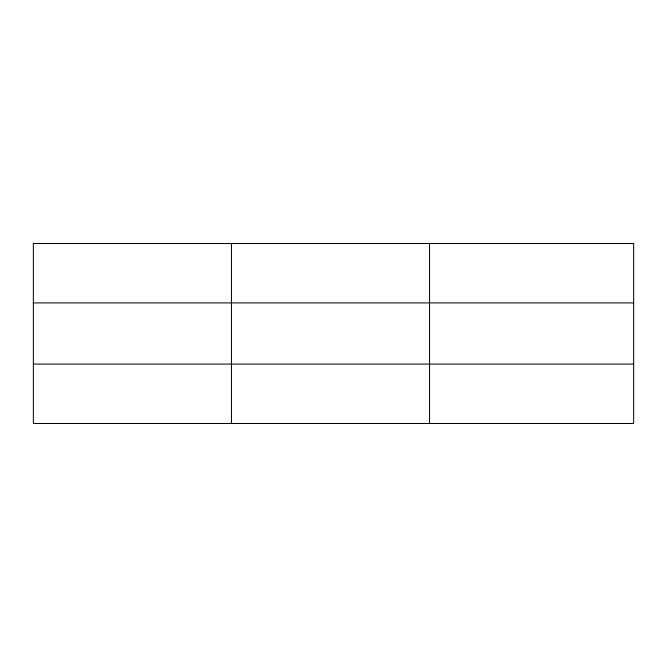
<?xml version="1.0" encoding="UTF-8"?>
<svg xmlns="http://www.w3.org/2000/svg" width="667" height="667" viewBox="0 0 667 667"><rect width="100%" height="100%" fill="white"/><g stroke="black" fill="none" stroke-linecap="round" stroke-linejoin="round"><path stroke-width="1" d="M231.449 243.522L231.449 423.478M429.548 243.522L429.548 423.478M33.35 302.91L633.65 302.91M33.35 364.09L633.65 364.09M633.65 243.522L633.65 423.478L33.35 423.478L33.35 243.522L633.65 243.522"/></g></svg>
